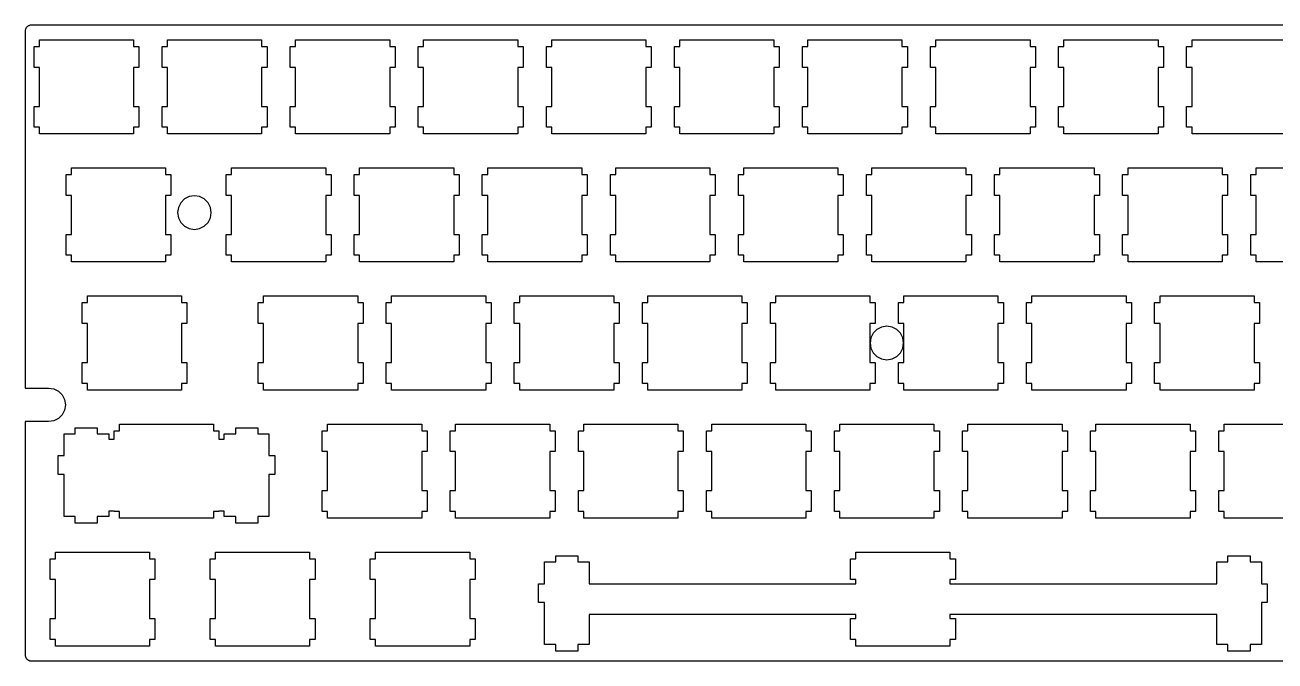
# Model space of a CAD drawing. Extents: x 0 to 285, y 0 to 95.
# Drawn here: x 0.1 to 186, y 0.1 to 94.7 of the extents above; entities that cross this region are included whole.
import ezdxf

# ---------------------------------------------------------------- set-up
doc = ezdxf.new("R2010")
doc.units = 0
doc.layers.get('0').update_dxf_attribs({"linetype": 'CONTINUOUS'})

msp = doc.modelspace()

# ---------------------------------------------------------------- linework, layer by layer
at = {"color": 0}
for p, q in [((0.096463, 93.7659), (0.093707, 93.6872)), ((0.093707, 93.6872), (0.093707, 40.688)), ((0.106109, 93.8445), (0.096463, 93.7659)), ((0.121267, 93.92), (0.106109, 93.8445)), ((0.143316, 93.9973), (0.121267, 93.92)), ((0.169499, 94.0703), (0.143316, 93.9973)), ((0.202572, 94.1419), (0.169499, 94.0703)), ((0.241157, 94.2097), (0.202572, 94.1419)), ((0.285254, 94.2756), (0.241157, 94.2097)), ((0.333485, 94.3363), (0.285254, 94.2756)), ((0.38723, 94.3942), (0.333485, 94.3363)), ((0.445107, 94.4481), (0.38723, 94.3942)), ((0.505739, 94.4961), (0.445107, 94.4481)), ((0.571885, 94.5402), (0.505739, 94.4961)), ((0.63941, 94.579), (0.571885, 94.5402)), ((0.711069, 94.6118), (0.63941, 94.579)), ((0.784105, 94.6383), (0.711069, 94.6118)), ((0.861275, 94.6602), (0.784105, 94.6383)), ((0.937066, 94.6753), (0.861275, 94.6602)), ((1.01562, 94.6849), (0.937066, 94.6753)), ((1.09416, 94.6877), (1.01562, 94.6849)), ((284.094, 94.6877), (1.09416, 94.6877)), ((1.44418, 88.3874), (1.44418, 91.488)), ((1.44418, 91.488), (2.24345, 91.488)), ((2.24345, 91.488), (2.24345, 92.487)), ((2.24345, 92.487), (16.2443, 92.487)), ((16.2443, 92.487), (16.2443, 91.488)), ((16.2443, 91.488), (17.0436, 91.488)), ((17.0436, 91.488), (17.0436, 88.3874)), ((20.4942, 88.3874), (20.4942, 91.488)), ((20.4942, 91.488), (21.2935, 91.488)), ((21.2935, 91.488), (21.2935, 92.487)), ((21.2935, 92.487), (35.2944, 92.487)), ((35.2944, 92.487), (35.2944, 91.488)), ((35.2944, 91.488), (36.0938, 91.488)), ((36.0938, 91.488), (36.0938, 88.3874)), ((39.5443, 88.3874), (39.5443, 91.488)), ((39.5443, 91.488), (40.3433, 91.488)), ((40.3433, 91.488), (40.3433, 92.487)), ((40.3433, 92.487), (54.3444, 92.487)), ((54.3444, 92.487), (54.3444, 91.488)), ((54.3444, 91.488), (55.1438, 91.488)), ((55.1438, 91.488), (55.1438, 88.3874)), ((58.5943, 88.3874), (58.5943, 91.488)), ((58.5943, 91.488), (59.3933, 91.488)), ((59.3933, 91.488), (59.3933, 92.487)), ((59.3933, 92.487), (73.3944, 92.487)), ((73.3944, 92.487), (73.3944, 91.488)), ((73.3944, 91.488), (74.1938, 91.488)), ((74.1938, 91.488), (74.1938, 88.3874)), ((77.6443, 88.3874), (77.6443, 91.488)), ((77.6443, 91.488), (78.4433, 91.488)), ((78.4433, 91.488), (78.4433, 92.487)), ((78.4433, 92.487), (92.4444, 92.487)), ((92.4444, 92.487), (92.4444, 91.488)), ((92.4444, 91.488), (93.2437, 91.488)), ((93.2437, 91.488), (93.2437, 88.3874)), ((96.6943, 88.3874), (96.6943, 91.488)), ((96.6943, 91.488), (97.4933, 91.488)), ((97.4933, 91.488), (97.4933, 92.487)), ((97.4933, 92.487), (111.494, 92.487)), ((111.494, 92.487), (111.494, 91.488)), ((111.494, 91.488), (112.294, 91.488)), ((112.294, 91.488), (112.294, 88.3874)), ((115.744, 88.3874), (115.744, 91.488)), ((115.744, 91.488), (116.543, 91.488)), ((116.543, 91.488), (116.543, 92.487)), ((116.543, 92.487), (130.544, 92.487)), ((130.544, 92.487), (130.544, 91.488)), ((130.544, 91.488), (131.344, 91.488)), ((131.344, 91.488), (131.344, 88.3874)), ((134.794, 88.3874), (134.794, 91.488)), ((134.794, 91.488), (135.593, 91.488)), ((135.593, 91.488), (135.593, 92.487)), ((135.593, 92.487), (149.594, 92.487)), ((149.594, 92.487), (149.594, 91.488)), ((149.594, 91.488), (150.394, 91.488)), ((150.394, 91.488), (150.394, 88.3874)), ((153.844, 88.3874), (153.844, 91.488)), ((153.844, 91.488), (154.643, 91.488)), ((154.643, 91.488), (154.643, 92.487)), ((154.643, 92.487), (168.644, 92.487)), ((168.644, 92.487), (168.644, 91.488)), ((168.644, 91.488), (169.444, 91.488)), ((169.444, 91.488), (169.444, 88.3874)), ((172.894, 88.3874), (172.894, 91.488)), ((172.894, 91.488), (173.693, 91.488)), ((173.693, 91.488), (173.693, 92.487)), ((173.693, 92.487), (187.694, 92.487)), ((2.24345, 88.3874), (1.44418, 88.3874)), ((2.24345, 82.587), (2.24345, 88.3874)), ((17.0436, 88.3874), (16.2443, 88.3874)), ((16.2443, 88.3874), (16.2443, 82.587)), ((21.2935, 88.3874), (20.4942, 88.3874)), ((21.2935, 82.587), (21.2935, 88.3874)), ((36.0938, 88.3874), (35.2944, 88.3874)), ((35.2944, 88.3874), (35.2944, 82.587)), ((40.3433, 88.3874), (39.5443, 88.3874)), ((40.3433, 82.587), (40.3433, 88.3874)), ((55.1438, 88.3874), (54.3444, 88.3874)), ((54.3444, 88.3874), (54.3444, 82.587)), ((59.3933, 88.3874), (58.5943, 88.3874)), ((59.3933, 82.587), (59.3933, 88.3874)), ((74.1938, 88.3874), (73.3944, 88.3874)), ((73.3944, 88.3874), (73.3944, 82.587)), ((78.4433, 88.3874), (77.6443, 88.3874)), ((78.4433, 82.587), (78.4433, 88.3874)), ((93.2437, 88.3874), (92.4444, 88.3874)), ((92.4444, 88.3874), (92.4444, 82.587)), ((97.4933, 88.3874), (96.6943, 88.3874)), ((97.4933, 82.587), (97.4933, 88.3874)), ((112.294, 88.3874), (111.494, 88.3874)), ((111.494, 88.3874), (111.494, 82.587)), ((116.543, 88.3874), (115.744, 88.3874)), ((116.543, 82.587), (116.543, 88.3874)), ((131.344, 88.3874), (130.544, 88.3874)), ((130.544, 88.3874), (130.544, 82.587)), ((135.593, 88.3874), (134.794, 88.3874)), ((135.593, 82.587), (135.593, 88.3874)), ((150.394, 88.3874), (149.594, 88.3874)), ((149.594, 88.3874), (149.594, 82.587)), ((154.643, 88.3874), (153.844, 88.3874)), ((154.643, 82.587), (154.643, 88.3874)), ((169.444, 88.3874), (168.644, 88.3874)), ((168.644, 88.3874), (168.644, 82.587)), ((173.693, 88.3874), (172.894, 88.3874)), ((173.693, 82.587), (173.693, 88.3874)), ((1.44418, 79.4879), (1.44418, 82.587)), ((1.44418, 82.587), (2.24345, 82.587)), ((16.2443, 82.587), (17.0436, 82.587)), ((17.0436, 82.587), (17.0436, 79.4879)), ((20.4942, 79.4879), (20.4942, 82.587)), ((20.4942, 82.587), (21.2935, 82.587)), ((35.2944, 82.587), (36.0938, 82.587)), ((36.0938, 82.587), (36.0938, 79.4879)), ((39.5443, 79.4879), (39.5443, 82.587)), ((39.5443, 82.587), (40.3433, 82.587)), ((54.3444, 82.587), (55.1438, 82.587)), ((55.1438, 82.587), (55.1438, 79.4879)), ((58.5943, 79.4879), (58.5943, 82.587)), ((58.5943, 82.587), (59.3933, 82.587)), ((73.3944, 82.587), (74.1938, 82.587)), ((74.1938, 82.587), (74.1938, 79.4879)), ((77.6443, 79.4879), (77.6443, 82.587)), ((77.6443, 82.587), (78.4433, 82.587)), ((92.4444, 82.587), (93.2437, 82.587)), ((93.2437, 82.587), (93.2437, 79.4879)), ((96.6943, 79.4879), (96.6943, 82.587)), ((96.6943, 82.587), (97.4933, 82.587)), ((111.494, 82.587), (112.294, 82.587)), ((112.294, 82.587), (112.294, 79.4879)), ((115.744, 79.4879), (115.744, 82.587)), ((115.744, 82.587), (116.543, 82.587)), ((130.544, 82.587), (131.344, 82.587)), ((131.344, 82.587), (131.344, 79.4879)), ((134.794, 79.4879), (134.794, 82.587)), ((134.794, 82.587), (135.593, 82.587)), ((149.594, 82.587), (150.394, 82.587)), ((150.394, 82.587), (150.394, 79.4879)), ((153.844, 79.4879), (153.844, 82.587)), ((153.844, 82.587), (154.643, 82.587)), ((168.644, 82.587), (169.444, 82.587)), ((169.444, 82.587), (169.444, 79.4879)), ((172.894, 79.4879), (172.894, 82.587)), ((172.894, 82.587), (173.693, 82.587)), ((2.24345, 79.4879), (1.44418, 79.4879)), ((2.24345, 78.4874), (2.24345, 79.4879)), ((16.2443, 78.4874), (2.24345, 78.4874)), ((16.2443, 79.4879), (16.2443, 78.4874)), ((17.0436, 79.4879), (16.2443, 79.4879)), ((21.2935, 79.4879), (20.4942, 79.4879)), ((21.2935, 78.4874), (21.2935, 79.4879)), ((35.2944, 78.4874), (21.2935, 78.4874)), ((35.2944, 79.4879), (35.2944, 78.4874)), ((36.0938, 79.4879), (35.2944, 79.4879)), ((40.3433, 79.4879), (39.5443, 79.4879)), ((40.3433, 78.4874), (40.3433, 79.4879)), ((54.3444, 78.4874), (40.3433, 78.4874)), ((54.3444, 79.4879), (54.3444, 78.4874)), ((55.1438, 79.4879), (54.3444, 79.4879)), ((59.3933, 79.4879), (58.5943, 79.4879)), ((59.3933, 78.4874), (59.3933, 79.4879)), ((73.3944, 78.4874), (59.3933, 78.4874)), ((73.3944, 79.4879), (73.3944, 78.4874)), ((74.1938, 79.4879), (73.3944, 79.4879)), ((78.4433, 79.4879), (77.6443, 79.4879)), ((78.4433, 78.4874), (78.4433, 79.4879)), ((92.4444, 78.4874), (78.4433, 78.4874)), ((92.4444, 79.4879), (92.4444, 78.4874)), ((93.2437, 79.4879), (92.4444, 79.4879)), ((97.4933, 79.4879), (96.6943, 79.4879)), ((97.4933, 78.4874), (97.4933, 79.4879)), ((111.494, 78.4874), (97.4933, 78.4874)), ((111.494, 79.4879), (111.494, 78.4874)), ((112.294, 79.4879), (111.494, 79.4879)), ((116.543, 79.4879), (115.744, 79.4879)), ((116.543, 78.4874), (116.543, 79.4879)), ((130.544, 78.4874), (116.543, 78.4874)), ((130.544, 79.4879), (130.544, 78.4874)), ((131.344, 79.4879), (130.544, 79.4879)), ((135.593, 79.4879), (134.794, 79.4879)), ((135.593, 78.4874), (135.593, 79.4879)), ((149.594, 78.4874), (135.593, 78.4874)), ((149.594, 79.4879), (149.594, 78.4874)), ((150.394, 79.4879), (149.594, 79.4879)), ((154.643, 79.4879), (153.844, 79.4879)), ((154.643, 78.4874), (154.643, 79.4879)), ((168.644, 78.4874), (154.643, 78.4874)), ((168.644, 79.4879), (168.644, 78.4874)), ((169.444, 79.4879), (168.644, 79.4879)), ((173.693, 79.4879), (172.894, 79.4879)), ((173.693, 78.4874), (173.693, 79.4879)), ((187.694, 78.4874), (173.693, 78.4874)), ((7.00733, 72.438), (7.00733, 73.437)), ((7.00733, 73.437), (21.0068, 73.437)), ((21.0068, 73.437), (21.0068, 72.438)), ((30.8185, 72.438), (30.8185, 73.437)), ((30.8185, 73.437), (44.8194, 73.437)), ((44.8194, 73.437), (44.8194, 72.438)), ((49.8683, 72.438), (49.8683, 73.437)), ((49.8683, 73.437), (63.8694, 73.437)), ((63.8694, 73.437), (63.8694, 72.438)), ((68.9183, 72.438), (68.9183, 73.437)), ((68.9183, 73.437), (82.9194, 73.437)), ((82.9194, 73.437), (82.9194, 72.438)), ((87.9683, 72.438), (87.9683, 73.437)), ((87.9683, 73.437), (101.969, 73.437)), ((101.969, 73.437), (101.969, 72.438)), ((107.018, 72.438), (107.018, 73.437)), ((107.018, 73.437), (121.019, 73.437)), ((121.019, 73.437), (121.019, 72.438)), ((126.068, 72.438), (126.068, 73.437)), ((126.068, 73.437), (140.069, 73.437)), ((140.069, 73.437), (140.069, 72.438)), ((145.118, 72.438), (145.118, 73.437)), ((145.118, 73.437), (159.119, 73.437)), ((159.119, 73.437), (159.119, 72.438)), ((164.168, 72.438), (164.168, 73.437)), ((164.168, 73.437), (178.169, 73.437)), ((178.169, 73.437), (178.169, 72.438)), ((183.218, 72.438), (183.218, 73.437)), ((183.218, 73.437), (197.219, 73.437)), ((6.2067, 69.3374), (6.2067, 72.438)), ((6.2067, 72.438), (7.00733, 72.438)), ((21.0068, 72.438), (21.8061, 72.438)), ((21.8061, 72.438), (21.8061, 69.3374)), ((30.0192, 69.3374), (30.0192, 72.438)), ((30.0192, 72.438), (30.8185, 72.438)), ((44.8194, 72.438), (45.6188, 72.438)), ((45.6188, 72.438), (45.6188, 69.3374)), ((49.0693, 69.3374), (49.0693, 72.438)), ((49.0693, 72.438), (49.8683, 72.438)), ((63.8694, 72.438), (64.6688, 72.438)), ((64.6688, 72.438), (64.6688, 69.3374)), ((68.1193, 69.3374), (68.1193, 72.438)), ((68.1193, 72.438), (68.9183, 72.438)), ((82.9194, 72.438), (83.7188, 72.438)), ((83.7188, 72.438), (83.7188, 69.3374)), ((87.1693, 69.3374), (87.1693, 72.438)), ((87.1693, 72.438), (87.9683, 72.438)), ((101.969, 72.438), (102.769, 72.438)), ((102.769, 72.438), (102.769, 69.3374)), ((106.219, 69.3374), (106.219, 72.438)), ((106.219, 72.438), (107.018, 72.438)), ((121.019, 72.438), (121.819, 72.438)), ((121.819, 72.438), (121.819, 69.3374)), ((125.269, 69.3374), (125.269, 72.438)), ((125.269, 72.438), (126.068, 72.438)), ((140.069, 72.438), (140.869, 72.438)), ((140.869, 72.438), (140.869, 69.3374)), ((144.319, 69.3374), (144.319, 72.438)), ((144.319, 72.438), (145.118, 72.438)), ((159.119, 72.438), (159.919, 72.438)), ((159.919, 72.438), (159.919, 69.3374)), ((163.369, 69.3374), (163.369, 72.438)), ((163.369, 72.438), (164.168, 72.438)), ((178.169, 72.438), (178.969, 72.438)), ((178.969, 72.438), (178.969, 69.3374)), ((182.419, 69.3374), (182.419, 72.438)), ((182.419, 72.438), (183.218, 72.438)), ((7.00733, 69.3374), (6.2067, 69.3374)), ((7.00733, 63.537), (7.00733, 69.3374)), ((21.8061, 69.3374), (21.0068, 69.3374)), ((21.0068, 69.3374), (21.0068, 63.537)), ((23.8249, 68.8111), (23.2709, 68.2569)), ((24.5208, 69.1653), (23.8249, 68.8111)), ((25.2939, 69.2877), (24.5208, 69.1653)), ((26.067, 69.1653), (25.2939, 69.2877)), ((26.7629, 68.8111), (26.067, 69.1653)), ((27.3169, 68.2569), (26.7629, 68.8111)), ((30.8185, 69.3374), (30.0192, 69.3374)), ((30.8185, 63.537), (30.8185, 69.3374)), ((45.6188, 69.3374), (44.8194, 69.3374)), ((44.8194, 69.3374), (44.8194, 63.537)), ((49.8683, 69.3374), (49.0693, 69.3374)), ((49.8683, 63.537), (49.8683, 69.3374)), ((64.6688, 69.3374), (63.8694, 69.3374)), ((63.8694, 69.3374), (63.8694, 63.537)), ((68.9183, 69.3374), (68.1193, 69.3374)), ((68.9183, 63.537), (68.9183, 69.3374)), ((83.7188, 69.3374), (82.9194, 69.3374)), ((82.9194, 69.3374), (82.9194, 63.537)), ((87.9683, 69.3374), (87.1693, 69.3374)), ((87.9683, 63.537), (87.9683, 69.3374)), ((102.769, 69.3374), (101.969, 69.3374)), ((101.969, 69.3374), (101.969, 63.537)), ((107.018, 69.3374), (106.219, 69.3374)), ((107.018, 63.537), (107.018, 69.3374)), ((121.819, 69.3374), (121.019, 69.3374)), ((121.019, 69.3374), (121.019, 63.537)), ((126.068, 69.3374), (125.269, 69.3374)), ((126.068, 63.537), (126.068, 69.3374)), ((140.869, 69.3374), (140.069, 69.3374)), ((140.069, 69.3374), (140.069, 63.537)), ((145.118, 69.3374), (144.319, 69.3374)), ((145.118, 63.537), (145.118, 69.3374)), ((159.919, 69.3374), (159.119, 69.3374)), ((159.119, 69.3374), (159.119, 63.537)), ((164.168, 69.3374), (163.369, 69.3374)), ((164.168, 63.537), (164.168, 69.3374)), ((178.969, 69.3374), (178.169, 69.3374)), ((178.169, 69.3374), (178.169, 63.537)), ((183.218, 69.3374), (182.419, 69.3374)), ((183.218, 63.537), (183.218, 69.3374)), ((22.9154, 67.5612), (22.7941, 66.7879)), ((23.2709, 68.2569), (22.9154, 67.5612)), ((27.6724, 67.5612), (27.3169, 68.2569)), ((27.7937, 66.7879), (27.6724, 67.5612)), ((22.7941, 66.7879), (22.9154, 66.015)), ((22.9154, 66.015), (23.2709, 65.3189)), ((23.2709, 65.3189), (23.8249, 64.7651)), ((26.7629, 64.7651), (27.3169, 65.3189)), ((27.3169, 65.3189), (27.6724, 66.015)), ((27.6724, 66.015), (27.7937, 66.7879)), ((6.2067, 60.4379), (6.2067, 63.537)), ((6.2067, 63.537), (7.00733, 63.537)), ((21.0068, 63.537), (21.8061, 63.537)), ((21.8061, 63.537), (21.8061, 60.4379)), ((23.8249, 64.7651), (24.5208, 64.4095)), ((24.5208, 64.4095), (25.2939, 64.2881)), ((25.2939, 64.2881), (26.067, 64.4095)), ((26.067, 64.4095), (26.7629, 64.7651)), ((30.0192, 60.4379), (30.0192, 63.537)), ((30.0192, 63.537), (30.8185, 63.537)), ((44.8194, 63.537), (45.6188, 63.537)), ((45.6188, 63.537), (45.6188, 60.4379)), ((49.0693, 60.4379), (49.0693, 63.537)), ((49.0693, 63.537), (49.8683, 63.537)), ((63.8694, 63.537), (64.6688, 63.537)), ((64.6688, 63.537), (64.6688, 60.4379)), ((68.1193, 60.4379), (68.1193, 63.537)), ((68.1193, 63.537), (68.9183, 63.537)), ((82.9194, 63.537), (83.7188, 63.537)), ((83.7188, 63.537), (83.7188, 60.4379)), ((87.1693, 60.4379), (87.1693, 63.537)), ((87.1693, 63.537), (87.9683, 63.537)), ((101.969, 63.537), (102.769, 63.537)), ((102.769, 63.537), (102.769, 60.4379)), ((106.219, 60.4379), (106.219, 63.537)), ((106.219, 63.537), (107.018, 63.537)), ((121.019, 63.537), (121.819, 63.537)), ((121.819, 63.537), (121.819, 60.4379)), ((125.269, 60.4379), (125.269, 63.537)), ((125.269, 63.537), (126.068, 63.537)), ((140.069, 63.537), (140.869, 63.537)), ((140.869, 63.537), (140.869, 60.4379)), ((144.319, 60.4379), (144.319, 63.537)), ((144.319, 63.537), (145.118, 63.537)), ((159.119, 63.537), (159.919, 63.537)), ((159.919, 63.537), (159.919, 60.4379)), ((163.369, 60.4379), (163.369, 63.537)), ((163.369, 63.537), (164.168, 63.537)), ((178.169, 63.537), (178.969, 63.537)), ((178.969, 63.537), (178.969, 60.4379)), ((182.419, 60.4379), (182.419, 63.537)), ((182.419, 63.537), (183.218, 63.537)), ((7.00733, 60.4379), (6.2067, 60.4379)), ((7.00733, 59.4374), (7.00733, 60.4379)), ((21.0068, 60.4379), (21.0068, 59.4374)), ((21.8061, 60.4379), (21.0068, 60.4379)), ((30.8185, 60.4379), (30.0192, 60.4379)), ((30.8185, 59.4374), (30.8185, 60.4379)), ((44.8194, 60.4379), (44.8194, 59.4374)), ((45.6188, 60.4379), (44.8194, 60.4379)), ((49.8683, 60.4379), (49.0693, 60.4379)), ((49.8683, 59.4374), (49.8683, 60.4379)), ((63.8694, 60.4379), (63.8694, 59.4374)), ((64.6688, 60.4379), (63.8694, 60.4379)), ((68.9183, 60.4379), (68.1193, 60.4379)), ((68.9183, 59.4374), (68.9183, 60.4379)), ((82.9194, 60.4379), (82.9194, 59.4374)), ((83.7188, 60.4379), (82.9194, 60.4379)), ((87.9683, 60.4379), (87.1693, 60.4379)), ((87.9683, 59.4374), (87.9683, 60.4379)), ((101.969, 60.4379), (101.969, 59.4374)), ((102.769, 60.4379), (101.969, 60.4379)), ((107.018, 60.4379), (106.219, 60.4379)), ((107.018, 59.4374), (107.018, 60.4379)), ((121.019, 60.4379), (121.019, 59.4374)), ((121.819, 60.4379), (121.019, 60.4379)), ((126.068, 60.4379), (125.269, 60.4379)), ((126.068, 59.4374), (126.068, 60.4379)), ((140.069, 60.4379), (140.069, 59.4374)), ((140.869, 60.4379), (140.069, 60.4379)), ((145.118, 60.4379), (144.319, 60.4379)), ((145.118, 59.4374), (145.118, 60.4379)), ((159.119, 60.4379), (159.119, 59.4374)), ((159.919, 60.4379), (159.119, 60.4379)), ((164.168, 60.4379), (163.369, 60.4379)), ((164.168, 59.4374), (164.168, 60.4379)), ((178.169, 60.4379), (178.169, 59.4374)), ((178.969, 60.4379), (178.169, 60.4379)), ((183.218, 60.4379), (182.419, 60.4379)), ((183.218, 59.4374), (183.218, 60.4379)), ((21.0068, 59.4374), (7.00733, 59.4374)), ((44.8194, 59.4374), (30.8185, 59.4374)), ((63.8694, 59.4374), (49.8683, 59.4374)), ((82.9194, 59.4374), (68.9183, 59.4374)), ((101.969, 59.4374), (87.9683, 59.4374)), ((121.019, 59.4374), (107.018, 59.4374)), ((140.069, 59.4374), (126.068, 59.4374)), ((159.119, 59.4374), (145.118, 59.4374)), ((178.169, 59.4374), (164.168, 59.4374)), ((197.219, 59.4374), (183.218, 59.4374)), ((9.3872, 53.388), (9.3872, 54.387)), ((9.3872, 54.387), (23.3881, 54.387)), ((23.3881, 54.387), (23.3881, 53.388)), ((35.5808, 53.388), (35.5808, 54.387)), ((35.5808, 54.387), (49.5804, 54.387)), ((49.5804, 54.387), (49.5804, 53.388)), ((54.6308, 53.388), (54.6308, 54.387)), ((54.6308, 54.387), (68.6304, 54.387)), ((68.6304, 54.387), (68.6304, 53.388)), ((73.6808, 53.388), (73.6808, 54.387)), ((73.6808, 54.387), (87.6804, 54.387)), ((87.6804, 54.387), (87.6804, 53.388)), ((92.7308, 53.388), (92.7308, 54.387)), ((92.7308, 54.387), (106.73, 54.387)), ((106.73, 54.387), (106.73, 53.388)), ((111.781, 53.388), (111.781, 54.387)), ((111.781, 54.387), (125.782, 54.387)), ((125.782, 54.387), (125.782, 53.388)), ((130.831, 53.388), (130.831, 54.387)), ((130.831, 54.387), (144.83, 54.387)), ((144.83, 54.387), (144.83, 53.388)), ((149.881, 53.388), (149.881, 54.387)), ((149.881, 54.387), (163.88, 54.387)), ((163.88, 54.387), (163.88, 53.388)), ((168.932, 53.388), (168.932, 54.387)), ((168.932, 54.387), (182.932, 54.387)), ((182.932, 54.387), (182.932, 53.388)), ((8.58795, 50.2874), (8.58795, 53.388)), ((8.58795, 53.388), (9.3872, 53.388)), ((23.3881, 53.388), (24.1873, 53.388)), ((24.1873, 53.388), (24.1873, 50.2874)), ((34.7817, 50.2874), (34.7817, 53.388)), ((34.7817, 53.388), (35.5808, 53.388)), ((49.5804, 53.388), (50.3813, 53.388)), ((50.3813, 53.388), (50.3813, 50.2874)), ((53.8304, 50.2874), (53.8304, 53.388)), ((53.8304, 53.388), (54.6308, 53.388)), ((68.6304, 53.388), (69.4313, 53.388)), ((69.4313, 53.388), (69.4313, 50.2874)), ((72.8804, 50.2874), (72.8804, 53.388)), ((72.8804, 53.388), (73.6808, 53.388)), ((87.6804, 53.388), (88.4813, 53.388)), ((88.4813, 53.388), (88.4813, 50.2874)), ((91.9304, 50.2874), (91.9304, 53.388)), ((91.9304, 53.388), (92.7308, 53.388)), ((106.73, 53.388), (107.531, 53.388)), ((107.531, 53.388), (107.531, 50.2874)), ((110.98, 50.2874), (110.98, 53.388)), ((110.98, 53.388), (111.781, 53.388)), ((125.782, 53.388), (126.581, 53.388)), ((126.581, 53.388), (126.581, 50.2874)), ((130.03, 50.2874), (130.03, 53.388)), ((130.03, 53.388), (130.831, 53.388)), ((144.83, 53.388), (145.631, 53.388)), ((145.631, 53.388), (145.631, 50.2874)), ((149.08, 50.2874), (149.08, 53.388)), ((149.08, 53.388), (149.881, 53.388)), ((163.88, 53.388), (164.681, 53.388)), ((164.681, 53.388), (164.681, 50.2874)), ((168.13, 50.2874), (168.13, 53.388)), ((168.13, 53.388), (168.932, 53.388)), ((182.932, 53.388), (183.731, 53.388)), ((183.731, 53.388), (183.731, 50.2874)), ((9.3872, 50.2874), (8.58795, 50.2874)), ((9.3872, 44.487), (9.3872, 50.2874)), ((24.1873, 50.2874), (23.3881, 50.2874)), ((23.3881, 50.2874), (23.3881, 44.487)), ((35.5808, 50.2874), (34.7817, 50.2874)), ((35.5808, 44.487), (35.5808, 50.2874)), ((50.3813, 50.2874), (49.5804, 50.2874)), ((49.5804, 50.2874), (49.5804, 44.487)), ((54.6308, 50.2874), (53.8304, 50.2874)), ((54.6308, 44.487), (54.6308, 50.2874)), ((69.4313, 50.2874), (68.6304, 50.2874)), ((68.6304, 50.2874), (68.6304, 44.487)), ((73.6808, 50.2874), (72.8804, 50.2874)), ((73.6808, 44.487), (73.6808, 50.2874)), ((88.4813, 50.2874), (87.6804, 50.2874)), ((87.6804, 50.2874), (87.6804, 44.487)), ((92.7308, 50.2874), (91.9304, 50.2874)), ((92.7308, 44.487), (92.7308, 50.2874)), ((107.531, 50.2874), (106.73, 50.2874)), ((106.73, 50.2874), (106.73, 44.487)), ((111.781, 50.2874), (110.98, 50.2874)), ((111.781, 44.487), (111.781, 50.2874)), ((126.581, 50.2874), (125.782, 50.2874)), ((125.782, 50.2874), (125.782, 44.487)), ((130.831, 50.2874), (130.03, 50.2874)), ((130.831, 44.487), (130.831, 50.2874)), ((145.631, 50.2874), (144.83, 50.2874)), ((144.83, 50.2874), (144.83, 44.487)), ((149.881, 50.2874), (149.08, 50.2874)), ((149.881, 44.487), (149.881, 50.2874)), ((164.681, 50.2874), (163.88, 50.2874)), ((163.88, 50.2874), (163.88, 44.487)), ((168.932, 50.2874), (168.13, 50.2874)), ((168.932, 44.487), (168.932, 50.2874)), ((183.731, 50.2874), (182.932, 50.2874)), ((182.932, 50.2874), (182.932, 44.487)), ((126.271, 48.8569), (125.916, 48.1612)), ((126.825, 49.4111), (126.271, 48.8569)), ((127.521, 49.7649), (126.825, 49.4111)), ((128.294, 49.8877), (127.521, 49.7649)), ((129.067, 49.7649), (128.294, 49.8877)), ((129.763, 49.4111), (129.067, 49.7649)), ((130.317, 48.8569), (129.763, 49.4111)), ((130.671, 48.1612), (130.317, 48.8569)), ((125.916, 48.1612), (125.794, 47.3879)), ((125.794, 47.3879), (125.916, 46.615)), ((125.916, 46.615), (126.271, 45.919)), ((130.317, 45.919), (130.671, 46.615)), ((130.794, 47.3879), (130.671, 48.1612)), ((130.671, 46.615), (130.794, 47.3879)), ((126.271, 45.919), (126.825, 45.3651)), ((126.825, 45.3651), (127.521, 45.0095)), ((127.521, 45.0095), (128.294, 44.8881)), ((128.294, 44.8881), (129.067, 45.0095)), ((129.067, 45.0095), (129.763, 45.3651)), ((129.763, 45.3651), (130.317, 45.919)), ((8.58795, 41.3879), (8.58795, 44.487)), ((8.58795, 44.487), (9.3872, 44.487)), ((23.3881, 44.487), (24.1873, 44.487)), ((24.1873, 44.487), (24.1873, 41.3879)), ((34.7817, 41.3879), (34.7817, 44.487)), ((34.7817, 44.487), (35.5808, 44.487)), ((49.5804, 44.487), (50.3813, 44.487)), ((50.3813, 44.487), (50.3813, 41.3879)), ((53.8304, 41.3879), (53.8304, 44.487)), ((53.8304, 44.487), (54.6308, 44.487)), ((68.6304, 44.487), (69.4313, 44.487)), ((69.4313, 44.487), (69.4313, 41.3879)), ((72.8804, 41.3879), (72.8804, 44.487)), ((72.8804, 44.487), (73.6808, 44.487)), ((87.6804, 44.487), (88.4813, 44.487)), ((88.4813, 44.487), (88.4813, 41.3879)), ((91.9304, 41.3879), (91.9304, 44.487)), ((91.9304, 44.487), (92.7308, 44.487)), ((106.73, 44.487), (107.531, 44.487)), ((107.531, 44.487), (107.531, 41.3879)), ((110.98, 41.3879), (110.98, 44.487)), ((110.98, 44.487), (111.781, 44.487)), ((125.782, 44.487), (126.581, 44.487)), ((126.581, 44.487), (126.581, 41.3879)), ((130.03, 41.3879), (130.03, 44.487)), ((130.03, 44.487), (130.831, 44.487)), ((144.83, 44.487), (145.631, 44.487)), ((145.631, 44.487), (145.631, 41.3879)), ((149.08, 41.3879), (149.08, 44.487)), ((149.08, 44.487), (149.881, 44.487)), ((163.88, 44.487), (164.681, 44.487)), ((164.681, 44.487), (164.681, 41.3879)), ((168.13, 41.3879), (168.13, 44.487)), ((168.13, 44.487), (168.932, 44.487)), ((182.932, 44.487), (183.731, 44.487)), ((183.731, 44.487), (183.731, 41.3879)), ((9.3872, 41.3879), (8.58795, 41.3879)), ((9.3872, 40.3874), (9.3872, 41.3879)), ((23.3881, 41.3879), (23.3881, 40.3874)), ((24.1873, 41.3879), (23.3881, 41.3879)), ((35.5808, 41.3879), (34.7817, 41.3879)), ((35.5808, 40.3874), (35.5808, 41.3879)), ((49.5804, 41.3879), (49.5804, 40.3874)), ((50.3813, 41.3879), (49.5804, 41.3879)), ((54.6308, 41.3879), (53.8304, 41.3879)), ((54.6308, 40.3874), (54.6308, 41.3879)), ((68.6304, 41.3879), (68.6304, 40.3874)), ((69.4313, 41.3879), (68.6304, 41.3879)), ((73.6808, 41.3879), (72.8804, 41.3879)), ((73.6808, 40.3874), (73.6808, 41.3879)), ((87.6804, 41.3879), (87.6804, 40.3874)), ((88.4813, 41.3879), (87.6804, 41.3879)), ((92.7308, 41.3879), (91.9304, 41.3879)), ((92.7308, 40.3874), (92.7308, 41.3879)), ((106.73, 41.3879), (106.73, 40.3874)), ((107.531, 41.3879), (106.73, 41.3879)), ((111.781, 41.3879), (110.98, 41.3879)), ((111.781, 40.3874), (111.781, 41.3879)), ((125.782, 41.3879), (125.782, 40.3874)), ((126.581, 41.3879), (125.782, 41.3879)), ((130.831, 41.3879), (130.03, 41.3879)), ((130.831, 40.3874), (130.831, 41.3879)), ((144.83, 41.3879), (144.83, 40.3874)), ((145.631, 41.3879), (144.83, 41.3879)), ((149.881, 41.3879), (149.08, 41.3879)), ((149.881, 40.3874), (149.881, 41.3879)), ((163.88, 41.3879), (163.88, 40.3874)), ((164.681, 41.3879), (163.88, 41.3879)), ((168.932, 41.3879), (168.13, 41.3879)), ((168.932, 40.3874), (168.932, 41.3879)), ((182.932, 41.3879), (182.932, 40.3874)), ((183.731, 41.3879), (182.932, 41.3879)), ((0.093707, 40.688), (3.5953, 40.688)), ((3.5953, 40.688), (4.367, 40.5652)), ((4.367, 40.5652), (5.0643, 40.211)), ((5.0643, 40.211), (5.61689, 39.6572)), ((5.61689, 39.6572), (5.97242, 38.9611)), ((23.3881, 40.3874), (9.3872, 40.3874)), ((49.5804, 40.3874), (35.5808, 40.3874)), ((68.6304, 40.3874), (54.6308, 40.3874)), ((87.6804, 40.3874), (73.6808, 40.3874)), ((106.73, 40.3874), (92.7308, 40.3874)), ((125.782, 40.3874), (111.781, 40.3874)), ((144.83, 40.3874), (130.831, 40.3874)), ((163.88, 40.3874), (149.881, 40.3874)), ((182.932, 40.3874), (168.932, 40.3874)), ((5.97242, 37.4153), (5.61689, 36.7178)), ((5.97242, 38.9611), (6.09367, 38.1882)), ((6.09367, 38.1868), (5.97242, 37.4153)), ((6.09367, 38.1882), (6.09367, 38.1868)), ((3.5953, 35.687), (0.093707, 35.687)), ((0.093707, 35.687), (0.093707, 1.08727)), ((4.367, 35.8098), (3.5953, 35.687)), ((5.0643, 36.1654), (4.367, 35.8098)), ((5.61689, 36.7178), (5.0643, 36.1654)), ((14.1497, 34.3379), (14.1497, 35.337)), ((14.1497, 35.337), (28.1492, 35.337)), ((28.1492, 35.337), (28.1492, 34.3379)), ((45.1072, 34.3379), (45.1072, 35.337)), ((45.1072, 35.337), (59.1069, 35.337)), ((59.1069, 35.337), (59.1069, 34.3379)), ((64.1558, 34.3379), (64.1558, 35.337)), ((64.1558, 35.337), (78.1554, 35.337)), ((78.1554, 35.337), (78.1554, 34.3379)), ((83.2058, 34.3379), (83.2058, 35.337)), ((83.2058, 35.337), (97.2054, 35.337)), ((97.2054, 35.337), (97.2054, 34.3379)), ((102.256, 34.3379), (102.256, 35.337)), ((102.256, 35.337), (116.255, 35.337)), ((116.255, 35.337), (116.255, 34.3379)), ((121.307, 34.3379), (121.307, 35.337)), ((121.307, 35.337), (135.307, 35.337)), ((135.307, 35.337), (135.307, 34.3379)), ((140.357, 34.3379), (140.357, 35.337)), ((140.357, 35.337), (154.357, 35.337)), ((154.357, 35.337), (154.357, 34.3379)), ((159.407, 34.3379), (159.407, 35.337)), ((159.407, 35.337), (173.407, 35.337)), ((173.407, 35.337), (173.407, 34.3379)), ((178.457, 34.3379), (178.457, 35.337)), ((178.457, 35.337), (192.457, 35.337)), ((5.9242, 30.6379), (5.9242, 33.868)), ((5.9242, 33.868), (7.55026, 33.868)), ((7.55026, 33.868), (7.55026, 34.7872)), ((7.55026, 34.7872), (10.8493, 34.7872)), ((10.8493, 34.7872), (10.8493, 33.868)), ((10.8493, 33.868), (12.5746, 33.868)), ((12.5746, 33.868), (12.5746, 33.0674)), ((13.3505, 33.0674), (13.3505, 34.3379)), ((13.3505, 34.3379), (14.1497, 34.3379)), ((28.1492, 34.3379), (28.9498, 34.3379)), ((28.9498, 34.3379), (28.9498, 33.0674)), ((29.7243, 33.0674), (29.7243, 33.868)), ((29.7243, 33.868), (31.4496, 33.868)), ((31.4496, 33.868), (31.4496, 34.7872)), ((31.4496, 34.7872), (34.75, 34.7872)), ((34.75, 34.7872), (34.75, 33.868)), ((34.75, 33.868), (36.3746, 33.868)), ((36.3746, 33.868), (36.3746, 30.6379)), ((44.3068, 31.2374), (44.3068, 34.3379)), ((44.3068, 34.3379), (45.1072, 34.3379)), ((59.1069, 34.3379), (59.9063, 34.3379)), ((59.9063, 34.3379), (59.9063, 31.2374)), ((63.3568, 31.2374), (63.3568, 34.3379)), ((63.3568, 34.3379), (64.1558, 34.3379)), ((78.1554, 34.3379), (78.9563, 34.3379)), ((78.9563, 34.3379), (78.9563, 31.2374)), ((82.4054, 31.2374), (82.4054, 34.3379)), ((82.4054, 34.3379), (83.2058, 34.3379)), ((97.2054, 34.3379), (98.0062, 34.3379)), ((98.0062, 34.3379), (98.0062, 31.2374)), ((101.455, 31.2374), (101.455, 34.3379)), ((101.455, 34.3379), (102.256, 34.3379)), ((116.255, 34.3379), (117.056, 34.3379)), ((117.056, 34.3379), (117.056, 31.2374)), ((120.507, 31.2374), (120.507, 34.3379)), ((120.507, 34.3379), (121.307, 34.3379)), ((135.307, 34.3379), (136.106, 34.3379)), ((136.106, 34.3379), (136.106, 31.2374)), ((139.557, 31.2374), (139.557, 34.3379)), ((139.557, 34.3379), (140.357, 34.3379)), ((154.357, 34.3379), (155.156, 34.3379)), ((155.156, 34.3379), (155.156, 31.2374)), ((158.607, 31.2374), (158.607, 34.3379)), ((158.607, 34.3379), (159.407, 34.3379)), ((173.407, 34.3379), (174.206, 34.3379)), ((174.206, 34.3379), (174.206, 31.2374)), ((177.657, 31.2374), (177.657, 34.3379)), ((177.657, 34.3379), (178.457, 34.3379)), ((12.5746, 33.0674), (13.3505, 33.0674)), ((28.9498, 33.0674), (29.7243, 33.0674)), ((5.04913, 27.8378), (5.04913, 30.6379)), ((5.04913, 30.6379), (5.9242, 30.6379)), ((36.3746, 30.6379), (37.2498, 30.6379)), ((37.2498, 30.6379), (37.2498, 27.8378)), ((45.1072, 31.2374), (44.3068, 31.2374)), ((45.1072, 25.4372), (45.1072, 31.2374)), ((59.9063, 31.2374), (59.1069, 31.2374)), ((59.1069, 31.2374), (59.1069, 25.4372)), ((64.1558, 31.2374), (63.3568, 31.2374)), ((64.1558, 25.4372), (64.1558, 31.2374)), ((78.9563, 31.2374), (78.1554, 31.2374)), ((78.1554, 31.2374), (78.1554, 25.4372)), ((83.2058, 31.2374), (82.4054, 31.2374)), ((83.2058, 25.4372), (83.2058, 31.2374)), ((98.0062, 31.2374), (97.2054, 31.2374)), ((97.2054, 31.2374), (97.2054, 25.4372)), ((102.256, 31.2374), (101.455, 31.2374)), ((102.256, 25.4372), (102.256, 31.2374)), ((117.056, 31.2374), (116.255, 31.2374)), ((116.255, 31.2374), (116.255, 25.4372)), ((121.307, 31.2374), (120.507, 31.2374)), ((121.307, 25.4372), (121.307, 31.2374)), ((136.106, 31.2374), (135.307, 31.2374)), ((135.307, 31.2374), (135.307, 25.4372)), ((140.357, 31.2374), (139.557, 31.2374)), ((140.357, 25.4372), (140.357, 31.2374)), ((155.156, 31.2374), (154.357, 31.2374)), ((154.357, 31.2374), (154.357, 25.4372)), ((159.407, 31.2374), (158.607, 31.2374)), ((159.407, 25.4372), (159.407, 31.2374)), ((174.206, 31.2374), (173.407, 31.2374)), ((173.407, 31.2374), (173.407, 25.4372)), ((178.457, 31.2374), (177.657, 31.2374)), ((178.457, 25.4372), (178.457, 31.2374)), ((5.9242, 27.8378), (5.04913, 27.8378)), ((5.9242, 21.5677), (5.9242, 27.8378)), ((36.3746, 27.8378), (36.3746, 21.5677)), ((37.2498, 27.8378), (36.3746, 27.8378)), ((44.3068, 22.338), (44.3068, 25.4372)), ((44.3068, 25.4372), (45.1072, 25.4372)), ((59.1069, 25.4372), (59.9063, 25.4372)), ((59.9063, 25.4372), (59.9063, 22.338)), ((63.3568, 22.338), (63.3568, 25.4372)), ((63.3568, 25.4372), (64.1558, 25.4372)), ((78.1554, 25.4372), (78.9563, 25.4372)), ((78.9563, 25.4372), (78.9563, 22.338)), ((82.4054, 22.338), (82.4054, 25.4372)), ((82.4054, 25.4372), (83.2058, 25.4372)), ((97.2054, 25.4372), (98.0062, 25.4372)), ((98.0062, 25.4372), (98.0062, 22.338)), ((101.455, 22.338), (101.455, 25.4372)), ((101.455, 25.4372), (102.256, 25.4372)), ((116.255, 25.4372), (117.056, 25.4372)), ((117.056, 25.4372), (117.056, 22.338)), ((120.507, 22.338), (120.507, 25.4372)), ((120.507, 25.4372), (121.307, 25.4372)), ((135.307, 25.4372), (136.106, 25.4372)), ((136.106, 25.4372), (136.106, 22.338)), ((139.557, 22.338), (139.557, 25.4372)), ((139.557, 25.4372), (140.357, 25.4372)), ((154.357, 25.4372), (155.156, 25.4372)), ((155.156, 25.4372), (155.156, 22.338)), ((158.607, 22.338), (158.607, 25.4372)), ((158.607, 25.4372), (159.407, 25.4372)), ((173.407, 25.4372), (174.206, 25.4372)), ((174.206, 25.4372), (174.206, 22.338)), ((177.657, 22.338), (177.657, 25.4372)), ((177.657, 25.4372), (178.457, 25.4372)), ((13.3505, 22.3683), (12.5746, 22.3683)), ((12.5746, 22.3683), (12.5746, 21.5677)), ((13.3505, 22.338), (13.3505, 22.3683)), ((14.1497, 22.338), (13.3505, 22.338)), ((14.1497, 21.3376), (14.1497, 22.338)), ((28.9498, 22.338), (28.1492, 22.338)), ((28.1492, 22.338), (28.1492, 21.3376)), ((29.7243, 22.3683), (28.9498, 22.3683)), ((28.9498, 22.3683), (28.9498, 22.338)), ((29.7243, 21.5677), (29.7243, 22.3683)), ((45.1072, 22.338), (44.3068, 22.338)), ((45.1072, 21.3376), (45.1072, 22.338)), ((59.1069, 22.338), (59.1069, 21.3376)), ((59.9063, 22.338), (59.1069, 22.338)), ((64.1558, 22.338), (63.3568, 22.338)), ((64.1558, 21.3376), (64.1558, 22.338)), ((78.1554, 22.338), (78.1554, 21.3376)), ((78.9563, 22.338), (78.1554, 22.338)), ((83.2058, 22.338), (82.4054, 22.338)), ((83.2058, 21.3376), (83.2058, 22.338)), ((97.2054, 22.338), (97.2054, 21.3376)), ((98.0062, 22.338), (97.2054, 22.338)), ((102.256, 22.338), (101.455, 22.338)), ((102.256, 21.3376), (102.256, 22.338)), ((116.255, 22.338), (116.255, 21.3376)), ((117.056, 22.338), (116.255, 22.338)), ((121.307, 22.338), (120.507, 22.338)), ((121.307, 21.3376), (121.307, 22.338)), ((135.307, 22.338), (135.307, 21.3376)), ((136.106, 22.338), (135.307, 22.338)), ((140.357, 22.338), (139.557, 22.338)), ((140.357, 21.3376), (140.357, 22.338)), ((154.357, 22.338), (154.357, 21.3376)), ((155.156, 22.338), (154.357, 22.338)), ((159.407, 22.338), (158.607, 22.338)), ((159.407, 21.3376), (159.407, 22.338)), ((173.407, 22.338), (173.407, 21.3376)), ((174.206, 22.338), (173.407, 22.338)), ((178.457, 22.338), (177.657, 22.338)), ((178.457, 21.3376), (178.457, 22.338)), ((7.55026, 21.5677), (5.9242, 21.5677)), ((7.55026, 20.5879), (7.55026, 21.5677)), ((10.8493, 20.5879), (7.55026, 20.5879)), ((12.5746, 21.5677), (10.8493, 21.5677)), ((10.8493, 21.5677), (10.8493, 20.5879)), ((28.1492, 21.3376), (14.1497, 21.3376)), ((31.4496, 21.5677), (29.7243, 21.5677)), ((31.4496, 20.5879), (31.4496, 21.5677)), ((34.75, 20.5879), (31.4496, 20.5879)), ((36.3746, 21.5677), (34.75, 21.5677)), ((34.75, 21.5677), (34.75, 20.5879)), ((59.1069, 21.3376), (45.1072, 21.3376)), ((78.1554, 21.3376), (64.1558, 21.3376)), ((97.2054, 21.3376), (83.2058, 21.3376)), ((116.255, 21.3376), (102.256, 21.3376)), ((135.307, 21.3376), (121.307, 21.3376)), ((154.357, 21.3376), (140.357, 21.3376)), ((173.407, 21.3376), (159.407, 21.3376)), ((192.457, 21.3376), (178.457, 21.3376)), ((3.82545, 12.1874), (3.82545, 15.2879)), ((3.82545, 15.2879), (4.6247, 15.2879)), ((4.6247, 15.2879), (4.6247, 16.287)), ((4.6247, 16.287), (18.6242, 16.287)), ((18.6242, 16.287), (18.6242, 15.2879)), ((18.6242, 15.2879), (19.4248, 15.2879)), ((19.4248, 15.2879), (19.4248, 12.1874)), ((27.638, 12.1874), (27.638, 15.2879)), ((27.638, 15.2879), (28.4372, 15.2879)), ((28.4372, 15.2879), (28.4372, 16.287)), ((28.4372, 16.287), (42.4381, 16.287)), ((42.4381, 16.287), (42.4381, 15.2879)), ((42.4381, 15.2879), (43.2375, 15.2879)), ((43.2375, 15.2879), (43.2375, 12.1874)), ((51.4505, 12.1874), (51.4505, 15.2879)), ((51.4505, 15.2879), (52.2496, 15.2879)), ((52.2496, 15.2879), (52.2496, 16.287)), ((52.2496, 16.287), (66.2492, 16.287)), ((66.2492, 16.287), (66.2492, 15.2879)), ((66.2492, 15.2879), (67.05, 15.2879)), ((67.05, 15.2879), (67.05, 12.1874)), ((79.0374, 14.818), (79.0374, 15.7372)), ((79.0374, 15.7372), (82.3376, 15.7372)), ((82.3376, 15.7372), (82.3376, 14.818)), ((122.888, 12.1874), (122.888, 15.2879)), ((122.888, 15.2879), (123.687, 15.2879)), ((123.687, 15.2879), (123.687, 16.287)), ((123.687, 16.287), (137.688, 16.287)), ((137.688, 16.287), (137.688, 15.2879)), ((137.688, 15.2879), (138.487, 15.2879)), ((138.487, 15.2879), (138.487, 12.1874)), ((179.038, 14.818), (179.038, 15.7372)), ((179.038, 15.7372), (182.338, 15.7372)), ((182.338, 15.7372), (182.338, 14.818)), ((77.3631, 11.5879), (77.3631, 14.818)), ((77.3631, 14.818), (79.0374, 14.818)), ((82.3376, 14.818), (84.0123, 14.818)), ((84.0123, 14.818), (84.0123, 11.5879)), ((177.363, 11.5879), (177.363, 14.818)), ((177.363, 14.818), (179.038, 14.818)), ((182.338, 14.818), (184.012, 14.818)), ((184.012, 14.818), (184.012, 11.5879)), ((4.6247, 12.1874), (3.82545, 12.1874)), ((4.6247, 6.38722), (4.6247, 12.1874)), ((19.4248, 12.1874), (18.6242, 12.1874)), ((18.6242, 12.1874), (18.6242, 6.38722)), ((28.4372, 12.1874), (27.638, 12.1874)), ((28.4372, 6.38722), (28.4372, 12.1874)), ((43.2375, 12.1874), (42.4381, 12.1874)), ((42.4381, 12.1874), (42.4381, 6.38722)), ((52.2496, 12.1874), (51.4505, 12.1874)), ((52.2496, 6.38722), (52.2496, 12.1874)), ((67.05, 12.1874), (66.2492, 12.1874)), ((66.2492, 12.1874), (66.2492, 6.38722)), ((76.4879, 8.78777), (76.4879, 11.5879)), ((76.4879, 11.5879), (77.3631, 11.5879)), ((84.0123, 11.5879), (123.687, 11.5879)), ((123.687, 12.1874), (122.888, 12.1874)), ((123.687, 11.5879), (123.687, 12.1874)), ((138.487, 12.1874), (137.688, 12.1874)), ((137.688, 12.1874), (137.688, 11.5879)), ((137.688, 11.5879), (177.363, 11.5879)), ((184.012, 11.5879), (184.887, 11.5879)), ((184.887, 11.5879), (184.887, 8.78777)), ((77.3631, 8.78777), (76.4879, 8.78777)), ((77.3631, 2.51768), (77.3631, 8.78777)), ((184.012, 8.78777), (184.012, 2.51768)), ((184.887, 8.78777), (184.012, 8.78777)), ((3.82545, 3.288), (3.82545, 6.38722)), ((3.82545, 6.38722), (4.6247, 6.38722)), ((18.6242, 6.38722), (19.4248, 6.38722)), ((19.4248, 6.38722), (19.4248, 3.288)), ((27.638, 3.288), (27.638, 6.38722)), ((27.638, 6.38722), (28.4372, 6.38722)), ((42.4381, 6.38722), (43.2375, 6.38722)), ((43.2375, 6.38722), (43.2375, 3.288)), ((51.4505, 3.288), (51.4505, 6.38722)), ((51.4505, 6.38722), (52.2496, 6.38722)), ((66.2492, 6.38722), (67.05, 6.38722)), ((67.05, 6.38722), (67.05, 3.288)), ((123.687, 6.98803), (84.0123, 6.98803)), ((84.0123, 6.98803), (84.0123, 2.51768)), ((122.888, 3.288), (122.888, 6.38722)), ((122.888, 6.38722), (123.687, 6.38722)), ((123.687, 6.38722), (123.687, 6.98803)), ((177.363, 6.98803), (137.688, 6.98803)), ((137.688, 6.98803), (137.688, 6.38722)), ((137.688, 6.38722), (138.487, 6.38722)), ((138.487, 6.38722), (138.487, 3.288)), ((177.363, 2.51768), (177.363, 6.98803)), ((4.6247, 3.288), (3.82545, 3.288)), ((4.6247, 2.28755), (4.6247, 3.288)), ((18.6242, 2.28755), (4.6247, 2.28755)), ((18.6242, 3.288), (18.6242, 2.28755)), ((19.4248, 3.288), (18.6242, 3.288)), ((28.4372, 3.288), (27.638, 3.288)), ((28.4372, 2.28755), (28.4372, 3.288)), ((42.4381, 2.28755), (28.4372, 2.28755)), ((42.4381, 3.288), (42.4381, 2.28755)), ((43.2375, 3.288), (42.4381, 3.288)), ((52.2496, 3.288), (51.4505, 3.288)), ((52.2496, 2.28755), (52.2496, 3.288)), ((66.2492, 2.28755), (52.2496, 2.28755)), ((66.2492, 3.288), (66.2492, 2.28755)), ((67.05, 3.288), (66.2492, 3.288)), ((79.0374, 2.51768), (77.3631, 2.51768)), ((79.0374, 1.53789), (79.0374, 2.51768)), ((84.0123, 2.51768), (82.3376, 2.51768)), ((82.3376, 2.51768), (82.3376, 1.53789)), ((123.687, 3.288), (122.888, 3.288)), ((123.687, 2.28755), (123.687, 3.288)), ((137.688, 2.28755), (123.687, 2.28755)), ((138.487, 3.288), (137.688, 3.288)), ((137.688, 3.288), (137.688, 2.28755)), ((179.038, 2.51768), (177.363, 2.51768)), ((179.038, 1.53789), (179.038, 2.51768)), ((184.012, 2.51768), (182.338, 2.51768)), ((182.338, 2.51768), (182.338, 1.53789)), ((0.093707, 1.08727), (0.096463, 1.0101)), ((0.096463, 1.0101), (0.106109, 0.931556)), ((0.106109, 0.931556), (0.121267, 0.854385)), ((0.121267, 0.854385), (0.143316, 0.778591)), ((0.143316, 0.778591), (0.169499, 0.704176)), ((0.169499, 0.704176), (0.202572, 0.633899)), ((0.202572, 0.633899), (0.241157, 0.566374)), ((0.241157, 0.566374), (0.285254, 0.500228)), ((0.285254, 0.500228), (0.333485, 0.438217)), ((0.333485, 0.438217), (0.38723, 0.38034)), ((0.38723, 0.38034), (0.445107, 0.327973)), ((0.445107, 0.327973), (0.505739, 0.278364)), ((0.505739, 0.278364), (0.571885, 0.234267)), ((0.571885, 0.234267), (0.63941, 0.19706)), ((0.63941, 0.19706), (0.711069, 0.163987)), ((0.711069, 0.163987), (0.784105, 0.136426)), ((0.784105, 0.136426), (0.861275, 0.115755)), ((0.861275, 0.115755), (0.937066, 0.099219)), ((0.937066, 0.099219), (1.01562, 0.090951)), ((1.01562, 0.090951), (1.09416, 0.088194)), ((1.09416, 0.088194), (284.094, 0.088194)), ((82.3376, 1.53789), (79.0374, 1.53789)), ((182.338, 1.53789), (179.038, 1.53789))]:
    msp.add_line(p, q, dxfattribs=at)

doc.saveas('drawing.dxf')
